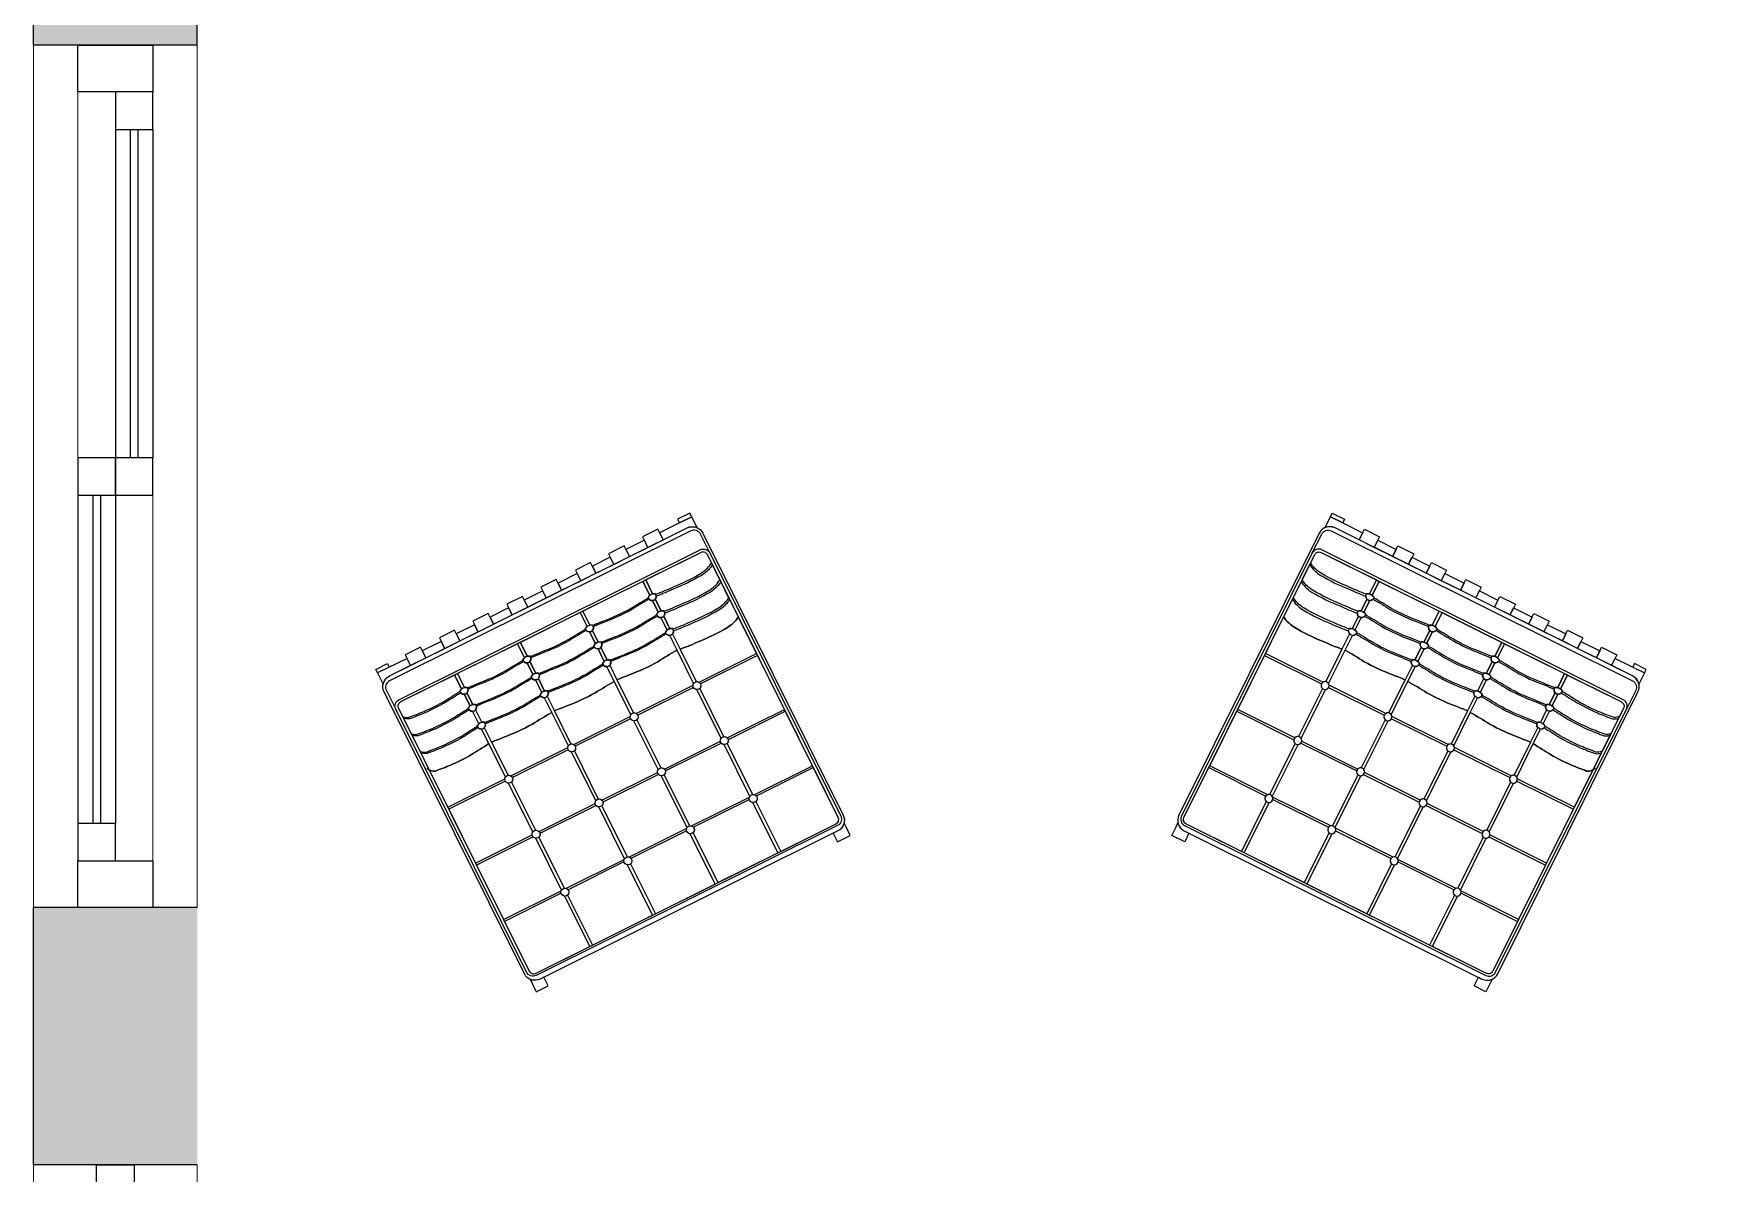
# Model space of a CAD drawing. Header units: millimetres. Extents: x 1294.6 to 1304.6, y 78.5 to 86.5.
# Drawn here: x 1294.575 to 1298.156, y 82.268 to 84.705 of the extents above; entities that cross this region are included whole.
import ezdxf

# ---------------------------------------------------------------- set-up
doc = ezdxf.new("R2010")
doc.units = ezdxf.units.MM
for name, color, linetype in [('ARREDI attrezzature - furniture', 175, 'Continuous'), ('MURATURA sezioni - wall sections', 7, 'Continuous'), ('SEZIONI medie - small sections', 2, 'Continuous')]:
    doc.layers.add(name, color=color, linetype=linetype)
doc.layers.add('MURATURA tratteggi - hatch walls', color=7, linetype='Continuous', lineweight=40, true_color=0xa8a8a8)
doc.layers.add('PROIEZIONI - projections', color=145, linetype='Continuous', lineweight=13)
doc.layers.add('PROIEZIONI finissime - fine lines', color=251, linetype='Continuous', lineweight=9)
doc.layers.add('VETRATE sezioni - windows sections', color=7, linetype='Continuous', true_color=0x4d79ff)

# ---------------------------------------------------------------- blocks, each defined once
blk = doc.blocks.new('seduta Barcelona - Barcelona chair - Mies Van Der Rohe - Archweb')
at = {"layer": 'ARREDI attrezzature - furniture'}
for points in [[(918.8977, 171.127), (918.187, 171.127, -0.414214), (918.1617, 171.1522), (918.1617, 171.8254, -0.414214), (918.187, 171.8507), (918.8977, 171.8507, -0.414214), (918.9229, 171.8254), (918.9229, 171.1522, -0.414214)], [(918.2374, 171.8677), (918.1673, 171.8677), (918.1673, 171.8413, -0.226729), (918.187, 171.8507), (918.2374, 171.8507)], [(918.9173, 171.8677), (918.8878, 171.8677), (918.8403, 171.8677), (918.8403, 171.8507), (918.8977, 171.8507, -0.226729), (918.9173, 171.8413)], [(918.9173, 171.826, 0.414214), (918.9022, 171.8412), (918.1825, 171.8412, 0.414214), (918.1673, 171.826), (918.1673, 171.781, -0.414214), (918.1825, 171.7962), (918.9022, 171.7962, -0.414214), (918.9173, 171.781)], [(918.1673, 171.1528), (918.1673, 171.781, -0.414214), (918.1825, 171.7962), (918.9022, 171.7962, -0.414214), (918.9173, 171.781), (918.9173, 171.1528, -0.414214), (918.9022, 171.1377), (918.1825, 171.1377, -0.414214)], [(918.3127, 171.7904), (918.1836, 171.7904, 0.414214), (918.1735, 171.7803), (918.1735, 171.7615, 0.024016), (918.1749, 171.7591, 0.111887), (918.1847, 171.7531, 0.008933), (918.2193, 171.75, 0.026935), (918.269, 171.7502, 0.002627), (918.3072, 171.7542, -0.018999), (918.3073, 171.7548, -0.094916), (918.3127, 171.7571)], [(918.3194, 171.7904), (918.3127, 171.7904), (918.3127, 171.7571, -0.107838), (918.3194, 171.7571)], [(918.463, 171.7904), (918.3194, 171.7904), (918.3194, 171.7571, -0.094916), (918.3248, 171.7548, -0.022835), (918.3249, 171.754, 0.002015), (918.3478, 171.7523, 0.039419), (918.4148, 171.7502, -0.012725), (918.4574, 171.7536, -0.035237), (918.4576, 171.7548, -0.094916), (918.463, 171.7571)], [(918.4696, 171.7904), (918.463, 171.7904), (918.463, 171.7571, -0.107838), (918.4696, 171.7571)], [(918.6122, 171.7904), (918.4696, 171.7904), (918.4696, 171.7571, -0.094916), (918.475, 171.7548, -0.022835), (918.4752, 171.754, 0.002015), (918.498, 171.7523, 0.039419), (918.5651, 171.7502, -0.012438), (918.6066, 171.7535, -0.036738), (918.6068, 171.7548, -0.094916), (918.6122, 171.7571)], [(918.6189, 171.7904), (918.6122, 171.7904), (918.6122, 171.7571, -0.107838), (918.6189, 171.7571)], [(918.7622, 171.7904), (918.6189, 171.7904), (918.6189, 171.7571, -0.094916), (918.6243, 171.7548, -0.022835), (918.6244, 171.754, 0.002015), (918.6473, 171.7523, 0.039419), (918.7143, 171.7502, -0.012655), (918.7566, 171.7536, -0.035599), (918.7568, 171.7548, -0.094916), (918.7622, 171.7571)], [(918.7689, 171.7904), (918.7622, 171.7904), (918.7622, 171.7571, -0.107838), (918.7689, 171.7571)], [(918.9111, 171.7803, 0.414214), (918.901, 171.7904), (918.7689, 171.7904), (918.7689, 171.7571, -0.094916), (918.7743, 171.7548, -0.033633), (918.7745, 171.7536, 0.017935), (918.814, 171.7509, 0.036767), (918.8799, 171.7505, 0.106116), (918.9089, 171.7591, 0.018974), (918.9111, 171.7611)], [(918.3127, 171.7446, -0.237373), (918.3074, 171.7506, -0.002641), (918.269, 171.7466, -0.026935), (918.2193, 171.7464, -0.008933), (918.1847, 171.7495, -0.111887), (918.1749, 171.7555, -0.024016), (918.1735, 171.7579), (918.1735, 171.7209, 0.024016), (918.1749, 171.7186, 0.111887), (918.1847, 171.7126, 0.008933), (918.2193, 171.7095, 0.026935), (918.269, 171.7096, 0.002627), (918.3072, 171.7136, -0.018999), (918.3073, 171.7143, -0.094916), (918.3127, 171.7166)], [(918.3246, 171.7549, 0.298379), (918.3075, 171.7549, 0.201335), (918.3073, 171.7546, 0.049075), (918.3071, 171.7529, 1), (918.325, 171.7529, 0.049075), (918.3249, 171.7546, 0.201335)], [(918.3194, 171.7446, -0.192978), (918.3127, 171.7446), (918.3127, 171.7166, -0.107838), (918.3194, 171.7166)], [(918.463, 171.7446, -0.235364), (918.4577, 171.7505, 0.01281), (918.4148, 171.7471, -0.039419), (918.3478, 171.7492, -0.002026), (918.3248, 171.751, -0.248638), (918.3194, 171.7446), (918.3194, 171.7166, -0.094916), (918.3248, 171.7143, -0.022835), (918.3249, 171.7135, 0.002015), (918.3478, 171.7117, 0.039419), (918.4148, 171.7096, -0.012725), (918.4574, 171.713, -0.035237), (918.4576, 171.7143, -0.094916), (918.463, 171.7166)], [(918.4749, 171.7549, 0.298379), (918.4577, 171.7549, 0.201335), (918.4575, 171.7546, 0.049075), (918.4574, 171.7529, 1), (918.4753, 171.7529, 0.049075), (918.4751, 171.7546, 0.201335)], [(918.4696, 171.7446, -0.192978), (918.463, 171.7446), (918.463, 171.7166, -0.107838), (918.4696, 171.7166)], [(918.6122, 171.7446, -0.23377), (918.607, 171.7505, 0.012529), (918.5651, 171.7471, -0.039419), (918.498, 171.7492, -0.002026), (918.475, 171.751, -0.248638), (918.4696, 171.7446), (918.4696, 171.7166, -0.094916), (918.475, 171.7143, -0.022835), (918.4752, 171.7135, 0.002015), (918.498, 171.7117, 0.039419), (918.5651, 171.7096, -0.012438), (918.6066, 171.713, -0.036738), (918.6068, 171.7143, -0.094916), (918.6122, 171.7166)], [(918.6241, 171.7549, 0.298379), (918.607, 171.7549, 0.201335), (918.6068, 171.7546, 0.049075), (918.6066, 171.7529, 1), (918.6245, 171.7529, 0.049075), (918.6244, 171.7546, 0.201335)], [(918.6189, 171.7446, -0.192978), (918.6122, 171.7446), (918.6122, 171.7166, -0.107838), (918.6189, 171.7166)], [(918.7622, 171.7446, -0.234979), (918.7569, 171.7505, 0.012742), (918.7143, 171.7471, -0.039419), (918.6473, 171.7492, -0.002026), (918.6243, 171.751, -0.248638), (918.6189, 171.7446), (918.6189, 171.7166, -0.094916), (918.6243, 171.7143, -0.022835), (918.6244, 171.7135, 0.002015), (918.6473, 171.7117, 0.039419), (918.7143, 171.7096, -0.012655), (918.7566, 171.713, -0.035599), (918.7568, 171.7143, -0.094916), (918.7622, 171.7166)], [(918.7741, 171.7549, 0.298379), (918.757, 171.7549, 0.201335), (918.7568, 171.7546, 0.049075), (918.7566, 171.7529, 1), (918.7745, 171.7529, 0.049075), (918.7743, 171.7546, 0.201335)], [(918.7689, 171.7446, -0.192978), (918.7622, 171.7446), (918.7622, 171.7166, -0.107838), (918.7689, 171.7166)], [(918.9111, 171.7567, -0.018974), (918.9089, 171.7547, -0.106116), (918.8799, 171.7461, -0.036767), (918.814, 171.7465, -0.018263), (918.7738, 171.7493, -0.196644), (918.7689, 171.7446), (918.7689, 171.7166, -0.094916), (918.7743, 171.7143, -0.033633), (918.7745, 171.7131, 0.017935), (918.814, 171.7104, 0.036767), (918.8799, 171.71, 0.106116), (918.9089, 171.7186, 0.018974), (918.9111, 171.7205)], [(918.3127, 171.704, -0.237373), (918.3074, 171.71, -0.002641), (918.269, 171.7061, -0.026935), (918.2193, 171.7059, -0.008933), (918.1847, 171.709, -0.111887), (918.1749, 171.715, -0.024016), (918.1735, 171.7173), (918.1735, 171.6784, 0.024016), (918.1749, 171.6761, 0.111887), (918.1847, 171.6701, 0.008933), (918.2193, 171.667, 0.026935), (918.269, 171.6671, 0.002627), (918.3072, 171.6711, -0.018999), (918.3073, 171.6718, -0.094916), (918.3127, 171.6741)], [(918.3246, 171.7144, 0.298379), (918.3075, 171.7144, 0.201335), (918.3073, 171.7141, 0.049075), (918.3071, 171.7123, 1), (918.325, 171.7123, 0.049075), (918.3249, 171.7141, 0.201335)], [(918.463, 171.704, -0.235364), (918.4577, 171.71, 0.01281), (918.4148, 171.7065, -0.039419), (918.3478, 171.7087, -0.002026), (918.3248, 171.7104, -0.248638), (918.3194, 171.704), (918.3194, 171.6741, -0.094916), (918.3248, 171.6718, -0.022835), (918.3249, 171.671, 0.002015), (918.3478, 171.6692, 0.039419), (918.4148, 171.6671, -0.012725), (918.4574, 171.6705, -0.035237), (918.4576, 171.6718, -0.094916), (918.463, 171.6741)], [(918.4749, 171.7144, 0.298379), (918.4577, 171.7144, 0.201335), (918.4575, 171.7141, 0.049075), (918.4574, 171.7123, 1), (918.4753, 171.7123, 0.049075), (918.4751, 171.7141, 0.201335)], [(918.6122, 171.704, -0.23377), (918.607, 171.7099, 0.012529), (918.5651, 171.7065, -0.039419), (918.498, 171.7087, -0.002026), (918.475, 171.7104, -0.248638), (918.4696, 171.704), (918.4696, 171.6741, -0.094916), (918.475, 171.6718, -0.022835), (918.4752, 171.671, 0.002015), (918.498, 171.6692, 0.039419), (918.5651, 171.6671, -0.012438), (918.6066, 171.6705, -0.036738), (918.6068, 171.6718, -0.094916), (918.6122, 171.6741)], [(918.6241, 171.7144, 0.298379), (918.607, 171.7144, 0.201335), (918.6068, 171.7141, 0.049075), (918.6066, 171.7123, 1), (918.6245, 171.7123, 0.049075), (918.6244, 171.7141, 0.201335)], [(918.7622, 171.704, -0.234979), (918.7569, 171.71, 0.012742), (918.7143, 171.7065, -0.039419), (918.6473, 171.7087, -0.002026), (918.6243, 171.7104, -0.248638), (918.6189, 171.704), (918.6189, 171.6741, -0.094916), (918.6243, 171.6718, -0.022835), (918.6244, 171.671, 0.002015), (918.6473, 171.6692, 0.039419), (918.7143, 171.6671, -0.012655), (918.7566, 171.6705, -0.035599), (918.7568, 171.6718, -0.094916), (918.7622, 171.6741)], [(918.7741, 171.7144, 0.298379), (918.757, 171.7144, 0.201335), (918.7568, 171.7141, 0.049075), (918.7566, 171.7123, 1), (918.7745, 171.7123, 0.049075), (918.7743, 171.7141, 0.201335)], [(918.9111, 171.7161, -0.018974), (918.9089, 171.7141, -0.106116), (918.8799, 171.7055, -0.036767), (918.814, 171.7059, -0.018263), (918.7738, 171.7087, -0.196644), (918.7689, 171.704), (918.7689, 171.6741, -0.094916), (918.7743, 171.6718, -0.033633), (918.7745, 171.6706, 0.017935), (918.814, 171.6679, 0.036767), (918.8799, 171.6675, 0.106116), (918.9089, 171.6761, 0.018974), (918.9111, 171.678)], [(918.3127, 171.6615, -0.237373), (918.3074, 171.6675, -0.002641), (918.269, 171.6636, -0.026935), (918.2193, 171.6634, -0.008933), (918.1847, 171.6665, -0.111887), (918.1749, 171.6725, -0.024016), (918.1735, 171.6748), (918.1735, 171.6333, 0.024016), (918.1749, 171.6309, 0.111887), (918.1847, 171.6249, 0.008933), (918.2193, 171.6218, 0.026935), (918.269, 171.622, 0.003008), (918.3127, 171.6266)], [(918.3246, 171.6719, 0.298379), (918.3075, 171.6719, 0.201335), (918.3073, 171.6716, 0.049075), (918.3071, 171.6698, 1), (918.325, 171.6698, 0.049075), (918.3249, 171.6716, 0.201335)], [(918.4749, 171.6719, 0.298379), (918.4577, 171.6719, 0.201335), (918.4575, 171.6716, 0.049075), (918.4574, 171.6698, 1), (918.4753, 171.6698, 0.049075), (918.4751, 171.6716, 0.201335)], [(918.4696, 171.704, -0.192978), (918.463, 171.704), (918.463, 171.6741, -0.107838), (918.4696, 171.6741)], [(918.6241, 171.6719, 0.298379), (918.607, 171.6719, 0.201335), (918.6068, 171.6716, 0.049075), (918.6066, 171.6698, 1), (918.6245, 171.6698, 0.049075), (918.6244, 171.6716, 0.201335)], [(918.6189, 171.704, -0.192978), (918.6122, 171.704), (918.6122, 171.6741, -0.107838), (918.6189, 171.6741)], [(918.7741, 171.6719, 0.298379), (918.757, 171.6719, 0.201335), (918.7568, 171.6716, 0.049075), (918.7566, 171.6698, 1), (918.7745, 171.6698, 0.049075), (918.7743, 171.6716, 0.201335)], [(918.7689, 171.704, -0.192978), (918.7622, 171.704), (918.7622, 171.6741, -0.107838), (918.7689, 171.6741)], [(918.9111, 171.6736, -0.018974), (918.9089, 171.6717, -0.106116), (918.8799, 171.663, -0.036767), (918.814, 171.6634, -0.018263), (918.7738, 171.6662, -0.196644), (918.7689, 171.6615), (918.7689, 171.6252, 0.020482), (918.814, 171.6219, 0.036767), (918.8799, 171.6215, 0.106116), (918.9089, 171.6301, 0.018974), (918.9111, 171.6321)], [(918.463, 171.6615, -0.235364), (918.4577, 171.6675, 0.01281), (918.4148, 171.664, -0.039419), (918.3478, 171.6662, -0.002026), (918.3248, 171.6679, -0.248638), (918.3194, 171.6615), (918.3194, 171.6268, 0.002504), (918.3478, 171.6246, 0.039419), (918.4148, 171.6225, -0.014394), (918.463, 171.6262)], [(918.6122, 171.6615, -0.23377), (918.607, 171.6674, 0.012529), (918.5651, 171.664, -0.039419), (918.498, 171.6662, -0.002026), (918.475, 171.6679, -0.248638), (918.4696, 171.6615), (918.4696, 171.6268, 0.002504), (918.498, 171.6246, 0.039419), (918.5651, 171.6225, -0.014108), (918.6122, 171.6262)], [(918.7622, 171.6615, -0.234979), (918.7569, 171.6675, 0.012742), (918.7143, 171.664, -0.039419), (918.6473, 171.6662, -0.002026), (918.6243, 171.6679, -0.248638), (918.6189, 171.6615), (918.6189, 171.6268, 0.002504), (918.6473, 171.6246, 0.039419), (918.7143, 171.6225, -0.014325), (918.7622, 171.6262)], [(918.3127, 171.6266, -0.003008), (918.269, 171.622, -0.026935), (918.2193, 171.6218, -0.008933), (918.1847, 171.6249, -0.111887), (918.1749, 171.6309, -0.024016), (918.1735, 171.6333), (918.1735, 171.5438), (918.3098, 171.5438, -0.125171), (918.3127, 171.5468)], [(918.463, 171.6262, 0.014394), (918.4148, 171.6225, -0.039419), (918.3478, 171.6246, -0.002504), (918.3194, 171.6268), (918.3194, 171.5476, -0.187711), (918.3243, 171.5438), (918.46, 171.5438, -0.125171), (918.463, 171.5468)], [(918.6122, 171.6262, 0.014108), (918.5651, 171.6225, -0.039419), (918.498, 171.6246, -0.002504), (918.4696, 171.6268), (918.4696, 171.5476, -0.187711), (918.4745, 171.5438), (918.6093, 171.5438, -0.125171), (918.6122, 171.5468)], [(918.7622, 171.6262, 0.014325), (918.7143, 171.6225, -0.039419), (918.6473, 171.6246, -0.002504), (918.6189, 171.6268), (918.6189, 171.5476, -0.187711), (918.6238, 171.5438), (918.7593, 171.5438, -0.125171), (918.7622, 171.5468)], [(918.9111, 171.6321, -0.018974), (918.9089, 171.6301, -0.106116), (918.8799, 171.6215, -0.036767), (918.814, 171.6219, -0.020482), (918.7689, 171.6252), (918.7689, 171.5476, -0.187711), (918.7738, 171.5438), (918.9111, 171.5438)], [(918.3127, 171.5321, -0.26069), (918.3085, 171.5392), (918.1735, 171.5392), (918.1735, 171.4106), (918.3089, 171.4106, -0.191202), (918.3127, 171.4155)], [(918.463, 171.5321, -0.26069), (918.4588, 171.5392), (918.3255, 171.5392, -0.327003), (918.3194, 171.5313), (918.3194, 171.4163, -0.255289), (918.3252, 171.4106), (918.4591, 171.4106, -0.191202), (918.463, 171.4155)], [(918.6122, 171.5321, -0.26069), (918.608, 171.5392), (918.4757, 171.5392, -0.327003), (918.4696, 171.5313), (918.4696, 171.4163, -0.255289), (918.4754, 171.4106), (918.6084, 171.4106, -0.191202), (918.6122, 171.4155)], [(918.7622, 171.5321, -0.26069), (918.758, 171.5392), (918.625, 171.5392, -0.327003), (918.6189, 171.5313), (918.6189, 171.4163, -0.255289), (918.6247, 171.4106), (918.7584, 171.4106, -0.191202), (918.7622, 171.4155)], [(918.9111, 171.5392), (918.775, 171.5392, -0.327003), (918.7689, 171.5313), (918.7689, 171.4163, -0.255289), (918.7747, 171.4106), (918.9111, 171.4106)], [(918.3127, 171.4008, -0.198067), (918.3088, 171.406), (918.1735, 171.406), (918.1735, 171.2761), (918.3114, 171.2761, -0.048215), (918.3127, 171.277)], [(918.463, 171.4008, -0.198067), (918.459, 171.406), (918.3252, 171.406, -0.262346), (918.3194, 171.4), (918.3194, 171.2779, -0.109641), (918.3226, 171.2761), (918.4616, 171.2761, -0.048215), (918.463, 171.277)], [(918.6122, 171.4008, -0.198067), (918.6083, 171.406), (918.4755, 171.406, -0.262346), (918.4696, 171.4), (918.4696, 171.2779, -0.109641), (918.4729, 171.2761), (918.6109, 171.2761, -0.048215), (918.6122, 171.277)], [(918.7622, 171.4008, -0.198067), (918.7583, 171.406), (918.6247, 171.406, -0.262346), (918.6189, 171.4), (918.6189, 171.2779, -0.109641), (918.6221, 171.2761), (918.7609, 171.2761, -0.048215), (918.7622, 171.277)], [(918.9111, 171.406), (918.7747, 171.406, -0.262346), (918.7689, 171.4), (918.7689, 171.2779, -0.109641), (918.7721, 171.2761), (918.9111, 171.2761)], [(918.3127, 171.2624, -0.266812), (918.3085, 171.2697, -0.053008), (918.3087, 171.2715), (918.1735, 171.2715), (918.1735, 171.1524, 0.414214), (918.1836, 171.1423), (918.3127, 171.1423)], [(918.463, 171.2624, -0.266812), (918.4588, 171.2697, -0.053008), (918.4589, 171.2715), (918.3253, 171.2715, -0.053008), (918.3255, 171.2697, -0.33335), (918.3194, 171.2615), (918.3194, 171.1423), (918.463, 171.1423)], [(918.6122, 171.2624, -0.266812), (918.608, 171.2697, -0.053008), (918.6082, 171.2715), (918.4756, 171.2715, -0.053008), (918.4758, 171.2697, -0.33335), (918.4696, 171.2615), (918.4696, 171.1423), (918.6122, 171.1423)], [(918.7622, 171.2624, -0.266812), (918.758, 171.2697, -0.053008), (918.7582, 171.2715), (918.6248, 171.2715, -0.053008), (918.625, 171.2697, -0.33335), (918.6189, 171.2615), (918.6189, 171.1423), (918.7622, 171.1423)], [(918.9111, 171.2715), (918.7748, 171.2715, -0.053008), (918.775, 171.2697, -0.33335), (918.7689, 171.2615), (918.7689, 171.1423), (918.9013, 171.1423, 0.407005), (918.9111, 171.1524)], [(918.1954, 171.127), (918.187, 171.127, -0.226729), (918.1673, 171.1364), (918.1673, 171.1066), (918.1954, 171.1066)], [(918.9173, 171.127), (918.9173, 171.1364, -0.226729), (918.8977, 171.127), (918.8865, 171.127), (918.8865, 171.1066), (918.9173, 171.1066)]]:
    blk.add_lwpolyline(points, format="xyb", close=True, dxfattribs=at)
for points in [[(918.1951, 171.8677), (918.1673, 171.8677), (918.1673, 171.8762), (918.1951, 171.8762)], [(918.2374, 171.8507), (918.2737, 171.8507), (918.2737, 171.8762), (918.2374, 171.8762)], [(918.3189, 171.8677), (918.2737, 171.8677), (918.2737, 171.8507), (918.3189, 171.8507)], [(918.3189, 171.8507), (918.3549, 171.8507), (918.3549, 171.8762), (918.3189, 171.8762)], [(918.3988, 171.8677), (918.3549, 171.8677), (918.3549, 171.8507), (918.3988, 171.8507)], [(918.3988, 171.8507), (918.4357, 171.8507), (918.4357, 171.8762), (918.3988, 171.8762)], [(918.4797, 171.8677), (918.4357, 171.8677), (918.4357, 171.8507), (918.4797, 171.8507)], [(918.4797, 171.8507), (918.5172, 171.8507), (918.5172, 171.8762), (918.4797, 171.8762)], [(918.5614, 171.8677), (918.5172, 171.8677), (918.5172, 171.8507), (918.5614, 171.8507)], [(918.5614, 171.8507), (918.5981, 171.8507), (918.5981, 171.8762), (918.5614, 171.8762)], [(918.644, 171.8677), (918.5981, 171.8677), (918.5981, 171.8507), (918.644, 171.8507)], [(918.644, 171.8507), (918.6801, 171.8507), (918.6801, 171.8762), (918.644, 171.8762)], [(918.7226, 171.8677), (918.6801, 171.8677), (918.6801, 171.8507), (918.7226, 171.8507)], [(918.7226, 171.8507), (918.7603, 171.8507), (918.7603, 171.8762), (918.7226, 171.8762)], [(918.8042, 171.8677), (918.7603, 171.8677), (918.7603, 171.8507), (918.8042, 171.8507)], [(918.8042, 171.8507), (918.8403, 171.8507), (918.8403, 171.8762), (918.8042, 171.8762)], [(918.8878, 171.8677), (918.9173, 171.8677), (918.9173, 171.8762), (918.8878, 171.8762)]]:
    blk.add_lwpolyline(points, close=True, dxfattribs=at)
for points in [[(918.9008, 171.1423, 0.421459), (918.9111, 171.1524), (918.9111, 171.7803, 0.414214), (918.901, 171.7904), (918.1836, 171.7904, 0.414214), (918.1735, 171.7803), (918.1735, 171.1524, 0.414214), (918.1836, 171.1423), (918.9013, 171.1423)], [(918.1711, 171.639, 0.078753), (918.1749, 171.6309, 0.111887), (918.1847, 171.6249, 0.008933), (918.2193, 171.6218, 0.026935), (918.269, 171.622, 0.003008), (918.3127, 171.6266, -0.0545)], [(918.3194, 171.6268, 0.002504), (918.3478, 171.6246, 0.039419), (918.4148, 171.6225, -0.014394), (918.463, 171.6262, -0.026341)], [(918.4696, 171.6268, 0.002504), (918.498, 171.6246, 0.039419), (918.5651, 171.6225, -0.014108), (918.6122, 171.6262, -0.026341)], [(918.6189, 171.6268, 0.002504), (918.6473, 171.6246, 0.039419), (918.7143, 171.6225, -0.014325), (918.7622, 171.6262, -0.026341)]]:
    blk.add_lwpolyline(points, format="xyb", dxfattribs=at)
for centre in [(918.317, 171.5394), (918.4673, 171.5394), (918.6165, 171.5394), (918.7665, 171.5394), (918.317, 171.4082), (918.4673, 171.4082), (918.6165, 171.4082), (918.7665, 171.4082), (918.317, 171.2697), (918.4673, 171.2697), (918.6165, 171.2697), (918.7665, 171.2697)]:
    blk.add_circle(centre, 0.0085, dxfattribs=at)

msp = doc.modelspace()

# ---------------------------------------------------------------- hatches: boundary and pattern name
at = {"layer": 'MURATURA tratteggi - hatch walls', "ltscale": 0.02}
h = msp.add_hatch(color=256, dxfattribs=at)
h.dxf.hatch_style = 1
h.paths.add_polyline_path([(1294.9247, 85.1771), (1299.0016, 85.1771), (1299.0016, 85.2971), (1294.5747, 85.2971), (1294.5747, 84.6804), (1294.9247, 84.6804)])
h.paths.add_polyline_path([(1294.9247, 81.1863), (1294.5747, 81.1863), (1294.5747, 79.8105), (1299.1184, 79.8105), (1299.1184, 79.9305), (1294.9247, 79.9305)])
h.paths.add_polyline_path([(1294.9247, 82.8366), (1294.5747, 82.8366), (1294.5747, 82.2866), (1294.9247, 82.2866)])
h.paths.add_polyline_path([(1304.5784, 81.1863), (1304.2284, 81.1863), (1304.2284, 80.5505), (1304.2284, 79.9305), (1300.5284, 79.9305), (1300.5284, 81.1863), (1300.4284, 81.1863), (1300.4284, 79.9305), (1300.2784, 79.9305), (1300.2784, 79.8105), (1304.5784, 79.8105)])
h.paths.add_polyline_path([(1304.5784, 82.8366), (1304.2284, 82.8366), (1304.2284, 82.2866), (1304.5784, 82.2866)])
h.paths.add_polyline_path([(1304.5784, 85.2971), (1300.1016, 85.2971), (1300.1016, 85.1771), (1304.2284, 85.1771), (1304.2284, 84.6804), (1304.5784, 84.6804)])
h.paths.add_polyline_path([(1300.5284, 83.5866), (1300.4284, 83.5866), (1300.4284, 82.9866), (1298.8247, 82.9866), (1298.8247, 83.5866), (1298.7247, 83.5866), (1298.7247, 82.2866), (1298.8247, 82.2866), (1298.8247, 82.8866), (1300.4284, 82.8866), (1300.4284, 82.2866), (1300.5284, 82.2866)])

# ---------------------------------------------------------------- linework, layer by layer
at = {"layer": 'MURATURA sezioni - wall sections', "ltscale": 0.02}
for p, q in [((1294.5747, 84.6804), (1294.5747, 85.2971)), ((1294.9247, 84.6804), (1294.9247, 85.1771)), ((1294.9247, 84.6804), (1294.5747, 84.6804)), ((1294.5747, 82.2866), (1294.5747, 82.8366)), ((1294.9247, 82.2866), (1294.5747, 82.2866)), ((1294.5747, 82.2866), (1294.5747, 82.2866)), ((1294.5747, 82.2866), (1294.5747, 82.2866)), ((1294.5747, 82.2866), (1294.5747, 82.2866)), ((1294.5747, 82.2866), (1294.5747, 82.2866)), ((1294.5747, 82.2866), (1294.5747, 82.2866)), ((1294.5747, 82.2866), (1294.5747, 82.2866)), ((1294.5747, 82.2866), (1294.5747, 82.2866))]:
    msp.add_line(p, q, dxfattribs=at)
at = {"layer": 'MURATURA sezioni - wall sections'}
msp.add_line((1294.9247, 82.8366), (1294.5747, 82.8366), dxfattribs=at)
at = {"layer": 'MURATURA tratteggi - hatch walls', "ltscale": 0.02}
msp.add_line((1294.5747, 82.2866), (1294.5747, 82.2866), dxfattribs=at)
msp.add_line((1294.5747, 82.2866), (1294.5747, 82.2866), dxfattribs=at)
msp.add_line((1294.5747, 82.2866), (1294.5747, 82.2866), dxfattribs=at)
msp.add_line((1294.5747, 82.2866), (1294.5747, 82.2866), dxfattribs=at)
msp.add_line((1294.5747, 82.2866), (1294.5747, 82.2866), dxfattribs=at)
msp.add_line((1294.5747, 82.2866), (1294.5747, 82.2866), dxfattribs=at)
at = {"layer": 'PROIEZIONI - projections', "ltscale": 0.02}
for p, q in [((1294.5747, 84.6804), (1294.5747, 82.8366)), ((1294.9247, 82.8366), (1294.9247, 84.6804)), ((1294.5747, 82.2866), (1294.5747, 81.1863)), ((1294.9247, 81.1863), (1294.9247, 82.2866))]:
    msp.add_line(p, q, dxfattribs=at)
at = {"layer": 'PROIEZIONI finissime - fine lines', "ltscale": 0.02}
for p, q in [((1294.6697, 83.7985), (1294.6697, 84.5804)), ((1294.8297, 82.9366), (1294.8297, 83.7185))]:
    msp.add_line(p, q, dxfattribs=at)
at = {"layer": 'SEZIONI medie - small sections'}
for points in [[(1294.8297, 84.6804), (1294.8297, 84.5804), (1294.6697, 84.5804), (1294.6697, 84.6804)], [(1294.8297, 84.5804), (1294.7497, 84.5804), (1294.7497, 84.5004), (1294.8297, 84.5004)], [(1294.7497, 83.7985), (1294.6697, 83.7985), (1294.6697, 83.7185), (1294.7497, 83.7185)], [(1294.8297, 83.7985), (1294.7497, 83.7985), (1294.7497, 83.7185), (1294.8297, 83.7185)], [(1294.7497, 83.0166), (1294.6697, 83.0166), (1294.6697, 82.9366), (1294.7497, 82.9366)], [(1294.8297, 82.9366), (1294.8297, 82.8366), (1294.6697, 82.8366), (1294.6697, 82.9366)], [(1294.7897, 82.2366), (1294.7097, 82.2366), (1294.7097, 82.2866), (1294.7897, 82.2866)]]:
    msp.add_lwpolyline(points, close=True, dxfattribs=at)
at = {"layer": 'VETRATE sezioni - windows sections', "color": 251}
for p, q in [((1294.7497, 84.5004), (1294.7497, 83.7985)), ((1294.8297, 84.5004), (1294.8297, 83.7985)), ((1294.6697, 83.7185), (1294.6697, 83.0166)), ((1294.7497, 83.7185), (1294.7497, 83.0166))]:
    msp.add_line(p, q, dxfattribs=at)
at = {"layer": 'VETRATE sezioni - windows sections'}
for p, q in [((1294.7817, 84.5004), (1294.7817, 83.7985)), ((1294.7978, 84.5004), (1294.7978, 83.7985)), ((1294.7017, 83.7185), (1294.7017, 83.0166)), ((1294.7178, 83.7185), (1294.7178, 83.0166))]:
    msp.add_line(p, q, dxfattribs=at)

# ---------------------------------------------------------------- block references
at = {"layer": 'ARREDI attrezzature - furniture', "rotation": 26.45490349044328}
msp.add_blockref('seduta Barcelona - Barcelona chair - Mies Van Der Rohe - Archweb', (549.8547, -479.5698), dxfattribs=at)
at = {"layer": 'ARREDI attrezzature - furniture', "xscale": -1, "rotation": 333.5450965095567}
msp.add_blockref('seduta Barcelona - Barcelona chair - Mies Van Der Rohe - Archweb', (2043.4745, -479.5698), dxfattribs=at)

doc.saveas('drawing.dxf')
